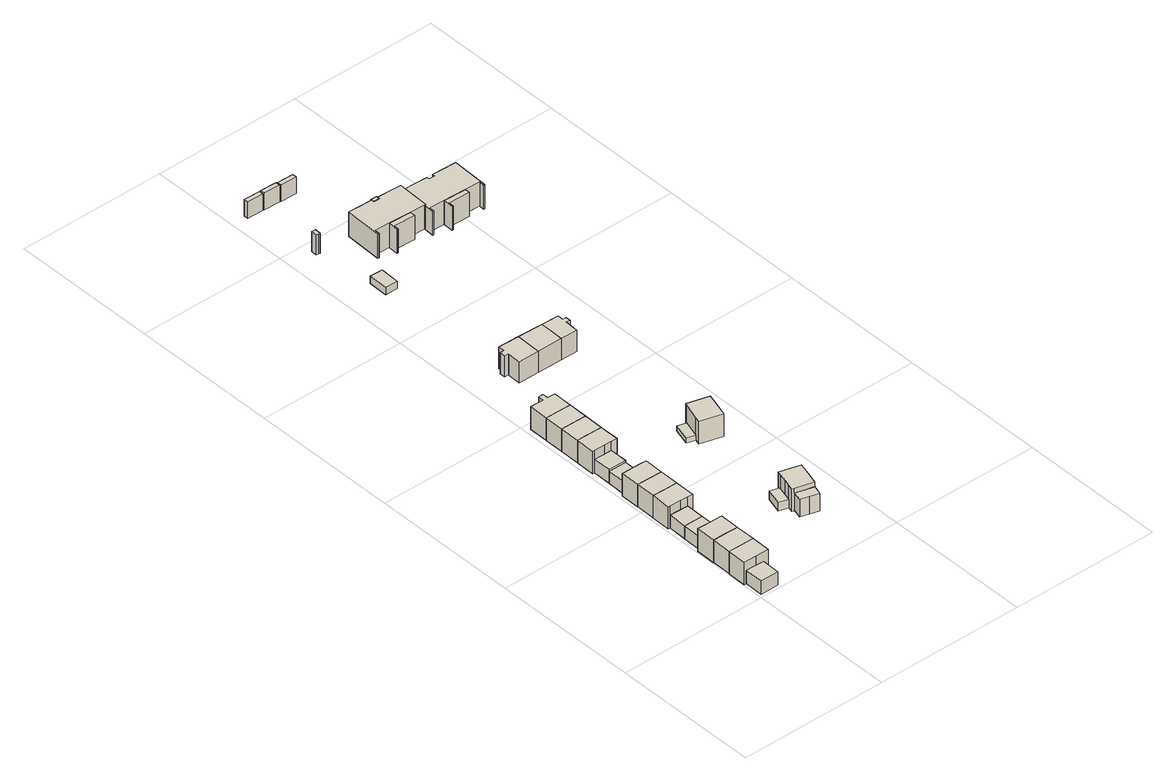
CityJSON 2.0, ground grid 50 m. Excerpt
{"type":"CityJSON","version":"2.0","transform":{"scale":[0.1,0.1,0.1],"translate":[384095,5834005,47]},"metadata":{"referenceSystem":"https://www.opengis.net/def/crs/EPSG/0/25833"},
"CityObjects":{
"building1":{"type":"Building","attributes":{"Gemeindeschluessel":"11000012","BezugspunktDach":"2200","function":"31001_2463","measuredHeight":5.47,"storeysAboveGround":1},"address":[{"country":"Germany","locality":"Berlin","thoroughfareNumber":"7 (1)","thoroughfareName":"Barthstraße"}],"geometry":[{"type":"Solid","lod":"1","boundaries":[[[[0,1,2,3,4]],[[5,6,7,8,9]],[[5,9,4,3]],[[6,5,3,2]],[[7,6,2,1]],[[8,7,1,0]],[[9,8,0,4]]]]}]},
"building2":{"type":"Building","attributes":{"Gemeindeschluessel":"11000012","BezugspunktDach":"2200","function":"31001_1010","measuredHeight":9.23,"storeysAboveGround":2},"address":[{"country":"Germany","locality":"Berlin","thoroughfareNumber":"7","thoroughfareName":"Barthstraße"}],"geometry":[{"type":"Solid","lod":"1","boundaries":[[[[10,11,12,13,14,15]],[[16,17,18,19,20,21]],[[16,21,15,14]],[[17,16,14,13]],[[18,17,13,12]],[[19,18,12,11]],[[20,19,11,10]],[[21,20,10,15]]]]}]},
"building3":{"type":"Building","attributes":{"Gemeindeschluessel":"11000012","BezugspunktDach":"2200","function":"31001_1010","measuredHeight":9.18,"storeysAboveGround":2},"address":[{"country":"Germany","locality":"Berlin","thoroughfareNumber":"9","thoroughfareName":"Barthstraße"}],"geometry":[{"type":"Solid","lod":"1","boundaries":[[[[12,22,23,24,14]],[[25,26,27,28,29]],[[25,29,14,24]],[[26,25,24,23]],[[27,26,23,22]],[[28,27,22,12]],[[29,28,12,14]]]]}]},
"building4":{"type":"Building","attributes":{"Gemeindeschluessel":"11000012","BezugspunktDach":"2200","function":"31001_1010","measuredHeight":9.22,"storeysAboveGround":2},"address":[{"country":"Germany","locality":"Berlin","thoroughfareNumber":"11","thoroughfareName":"Barthstraße"}],"geometry":[{"type":"Solid","lod":"1","boundaries":[[[[23,22,30,31,32,24]],[[33,34,35,36,37,38]],[[33,38,24,32]],[[34,33,32,31]],[[35,34,31,30]],[[36,35,30,22]],[[37,36,22,23]],[[38,37,23,24]]]]}]},
"building5":{"type":"Building","attributes":{"Gemeindeschluessel":"11000012","BezugspunktDach":"2200","function":"31001_2463","measuredHeight":5.65,"storeysAboveGround":1},"address":[{"country":"Germany","locality":"Berlin","thoroughfareNumber":"11 (1)","thoroughfareName":"Barthstraße"}],"geometry":[{"type":"Solid","lod":"1","boundaries":[[[[39,40,41,42,43]],[[44,45,46,47,48]],[[44,48,43,42]],[[45,44,42,41]],[[46,45,41,40]],[[47,46,40,39]],[[48,47,39,43]]]]}]},
"building6":{"type":"Building","attributes":{"Gemeindeschluessel":"11000012","BezugspunktDach":"2200","function":"31001_2463","measuredHeight":5.52,"storeysAboveGround":1},"address":[{"country":"Germany","locality":"Berlin","thoroughfareNumber":"13 (1)","thoroughfareName":"Barthstraße"}],"geometry":[{"type":"Solid","lod":"1","boundaries":[[[[40,49,50,51,42]],[[52,53,54,55,56]],[[52,56,42,51]],[[53,52,51,50]],[[54,53,50,49]],[[55,54,49,40]],[[56,55,40,42]]]]}]},
"building7":{"type":"Building","attributes":{"Gemeindeschluessel":"11000012","BezugspunktDach":"2200","function":"31001_1010","measuredHeight":9.29,"storeysAboveGround":2},"address":[{"country":"Germany","locality":"Berlin","thoroughfareNumber":"13","thoroughfareName":"Barthstraße"}],"geometry":[{"type":"Solid","lod":"1","boundaries":[[[[57,58,59,60,61,62,63,64]],[[65,66,67,68,69,70,71,72]],[[65,72,64,63]],[[66,65,63,62]],[[67,66,62,61]],[[68,67,61,60]],[[69,68,60,59]],[[70,69,59,58]],[[71,70,58,57]],[[72,71,57,64]]]]}]},
"building8":{"type":"Building","attributes":{"Gemeindeschluessel":"11000012","BezugspunktDach":"2200","function":"31001_1010","measuredHeight":9.22,"storeysAboveGround":2},"address":[{"country":"Germany","locality":"Berlin","thoroughfareNumber":"15","thoroughfareName":"Barthstraße"}],"geometry":[{"type":"Solid","lod":"1","boundaries":[[[[62,61,73,74,75,63]],[[76,77,78,79,80,81]],[[76,81,63,75]],[[77,76,75,74]],[[78,77,74,73]],[[79,78,73,61]],[[80,79,61,62]],[[81,80,62,63]]]]}]},
"building9":{"type":"Building","attributes":{"Gemeindeschluessel":"11000012","BezugspunktDach":"2200","function":"31001_1010","measuredHeight":9.26,"storeysAboveGround":2},"address":[{"country":"Germany","locality":"Berlin","thoroughfareNumber":"17","thoroughfareName":"Barthstraße"}],"geometry":[{"type":"Solid","lod":"1","boundaries":[[[[74,73,82,83,84,85,86,75]],[[87,88,89,90,91,92,93,94]],[[87,94,75,86]],[[88,87,86,85]],[[89,88,85,84]],[[90,89,84,83]],[[91,90,83,82]],[[92,91,82,73]],[[93,92,73,74]],[[94,93,74,75]]]]}]},
"building10":{"type":"Building","attributes":{"Gemeindeschluessel":"11000012","BezugspunktDach":"2200","function":"31001_2463","measuredHeight":4.31,"storeysAboveGround":1},"address":[{"country":"Germany","locality":"Berlin","thoroughfareNumber":"17 (1)","thoroughfareName":"Barthstraße"}],"geometry":[{"type":"Solid","lod":"1","boundaries":[[[[95,96,97,98]],[[99,100,101,102]],[[99,102,98,97]],[[100,99,97,96]],[[101,100,96,95]],[[102,101,95,98]]]]}]},
"building11":{"type":"Building","attributes":{"Gemeindeschluessel":"11000012","BezugspunktDach":"2200","function":"31001_2463","measuredHeight":5.52,"storeysAboveGround":1},"address":[{"country":"Germany","locality":"Berlin","thoroughfareNumber":"19 (1)","thoroughfareName":"Barthstraße"}],"geometry":[{"type":"Solid","lod":"1","boundaries":[[[[103,104,105,106,107]],[[108,109,110,111,112]],[[108,112,107,106]],[[109,108,106,105]],[[110,109,105,104]],[[111,110,104,103]],[[112,111,103,107]]]]}]},
"building12":{"type":"Building","attributes":{"Gemeindeschluessel":"11000012","BezugspunktDach":"2200","function":"31001_1010","measuredHeight":9.36,"storeysAboveGround":2},"address":[{"country":"Germany","locality":"Berlin","thoroughfareNumber":"19","thoroughfareName":"Barthstraße"}],"geometry":[{"type":"Solid","lod":"1","boundaries":[[[[113,114,115,116,117,118,119,120]],[[121,122,123,124,125,126,127,128]],[[121,128,120,119]],[[122,121,119,118]],[[123,122,118,117]],[[124,123,117,116]],[[125,124,116,115]],[[126,125,115,114]],[[127,126,114,113]],[[128,127,113,120]]]]}]},
"building13":{"type":"Building","attributes":{"Gemeindeschluessel":"11000012","BezugspunktDach":"2200","function":"31001_1010","measuredHeight":9.32,"storeysAboveGround":2},"address":[{"country":"Germany","locality":"Berlin","thoroughfareNumber":"21","thoroughfareName":"Barthstraße"}],"geometry":[{"type":"Solid","lod":"1","boundaries":[[[[129,118,117,130,131,132,133,119]],[[134,135,136,137,123,122,138,121]],[[134,121,119,133]],[[135,134,133,132]],[[136,135,132,131]],[[137,136,131,130]],[[123,137,130,117]],[[122,123,117,118]],[[138,122,118,129]],[[121,138,129,119]]]]}]},
"building14":{"type":"Building","attributes":{"Gemeindeschluessel":"11000012","BezugspunktDach":"2200","function":"31001_1010","measuredHeight":9.34,"storeysAboveGround":2},"address":[{"country":"Germany","locality":"Berlin","thoroughfareNumber":"23","thoroughfareName":"Barthstraße"}],"geometry":[{"type":"Solid","lod":"1","boundaries":[[[[131,130,139,140,141,133]],[[142,143,144,137,136,134]],[[142,134,133,141]],[[143,142,141,140]],[[144,143,140,139]],[[137,144,139,130]],[[136,137,130,131]],[[134,136,131,133]]]]}]},
"building15":{"type":"Building","attributes":{"Gemeindeschluessel":"11000012","BezugspunktDach":"2200","function":"31001_1010","measuredHeight":9.35,"storeysAboveGround":2},"address":[{"country":"Germany","locality":"Berlin","thoroughfareNumber":"25","thoroughfareName":"Barthstraße"}],"geometry":[{"type":"Solid","lod":"1","boundaries":[[[[140,139,145,146,147,148,149,150,151,141]],[[152,153,154,155,156,157,158,144,143,142]],[[152,142,141,151]],[[153,152,151,150]],[[154,153,150,149]],[[155,154,149,148]],[[156,155,148,147]],[[157,156,147,146]],[[158,157,146,145]],[[144,158,145,139]],[[143,144,139,140]],[[142,143,140,141]]]]}]},
"building16":{"type":"Building","attributes":{"Gemeindeschluessel":"11000012","BezugspunktDach":"2200","function":"31001_2463","measuredHeight":3.78,"storeysAboveGround":1},"address":[{"country":"Germany","locality":"Berlin","thoroughfareNumber":"12 (1)","thoroughfareName":"Barthstraße"}],"geometry":[{"type":"Solid","lod":"1","boundaries":[[[[159,160,161,162]],[[163,164,165,166]],[[163,166,162,161]],[[164,163,161,160]],[[165,164,160,159]],[[166,165,159,162]]]]}]},
"building17":{"type":"Building","attributes":{"Gemeindeschluessel":"11000012","function":"31001_1010"},"address":[{"country":"Germany","locality":"Berlin","thoroughfareNumber":"12","thoroughfareName":"Barthstraße"}],"children":["building17-1","building17-2"]},
"building17-1":{"type":"BuildingPart","attributes":{"BezugspunktDach":"2200","measuredHeight":9.22,"storeysAboveGround":2},"parents":["building17"],"geometry":[{"type":"Solid","lod":"1","boundaries":[[[[167,168,169,170,171,172,173,174,175]],[[176,177,178,179,180,181,182,183,184]],[[176,184,175,174]],[[177,176,174,173]],[[178,177,173,172]],[[179,178,172,171]],[[180,179,171,170]],[[181,180,170,169]],[[182,181,169,168]],[[183,182,168,167],[185,186,187,188,189,190]],[[184,183,167,175]],[[189,188,187,190]],[[187,186,185,190]]]]}]},
"building17-2":{"type":"BuildingPart","attributes":{"BezugspunktDach":"2200","measuredHeight":6.87,"storeysAboveGround":2},"parents":["building17"],"geometry":[{"type":"MultiSurface","lod":"1","boundaries":[[[191,192,185,190,189,193]],[[188,187,186,194,195,196]],[[188,196,193,189]],[[194,186,185,192]],[[195,194,192,191]],[[196,195,191,193]],[[187,188,197,189,190]],[[186,187,190,185,198]]]}]},
"building18":{"type":"Building","attributes":{"Gemeindeschluessel":"11000012","BezugspunktDach":"2200","function":"31001_1010","measuredHeight":8.75,"storeysAboveGround":2},"address":[{"country":"Germany","locality":"Berlin","thoroughfareNumber":"26","thoroughfareName":"Barthstraße"}],"geometry":[{"type":"Solid","lod":"1","boundaries":[[[[199,200,201,202,203,204,205,206,207,208]],[[209,210,211,212,213,214,215,216,217,218]],[[209,218,208,207]],[[210,209,207,206]],[[211,210,206,205]],[[212,211,205,204]],[[213,212,204,203]],[[214,213,203,202]],[[215,214,202,201]],[[216,215,201,200]],[[217,216,200,199]],[[218,217,199,208]]]]}]},
"building19":{"type":"Building","attributes":{"Gemeindeschluessel":"11000012","BezugspunktDach":"2200","function":"31001_2463","measuredHeight":1.84,"storeysAboveGround":1},"address":[{"country":"Germany","locality":"Berlin","thoroughfareNumber":"14 (1)","thoroughfareName":"Barthstraße"}],"geometry":[{"type":"Solid","lod":"1","boundaries":[[[[219,220,221,222]],[[223,224,225,226]],[[223,226,222,221]],[[224,223,221,220]],[[225,224,220,219]],[[226,225,219,222]]]]}]},
"building20":{"type":"Building","attributes":{"Gemeindeschluessel":"11000012","BezugspunktDach":"2200","function":"31001_1010","measuredHeight":8.89,"storeysAboveGround":2},"address":[{"country":"Germany","locality":"Berlin","thoroughfareNumber":"14","thoroughfareName":"Barthstraße"}],"geometry":[{"type":"Solid","lod":"1","boundaries":[[[[227,228,229,230,231,232,233]],[[234,235,236,237,238,239,240]],[[234,240,233,232]],[[235,234,232,231]],[[236,235,231,230]],[[237,236,230,229]],[[238,237,229,228]],[[239,238,228,227]],[[240,239,227,233]]]]}]},
"building21":{"type":"Building","attributes":{"Gemeindeschluessel":"11000012","BezugspunktDach":"2200","function":"31001_1010","measuredHeight":8.73,"storeysAboveGround":2},"address":[{"country":"Germany","locality":"Berlin","thoroughfareNumber":"24","thoroughfareName":"Barthstraße"}],"geometry":[{"type":"Solid","lod":"1","boundaries":[[[[241,242,243,204,202]],[[212,244,245,246,214]],[[212,214,202,204]],[[244,212,204,243]],[[245,244,243,242]],[[246,245,242,241]],[[214,246,241,202]]]]}]},
"building22":{"type":"Building","attributes":{"Gemeindeschluessel":"11000012","BezugspunktDach":"2200","function":"31001_2463","measuredHeight":2.63,"storeysAboveGround":1},"address":[{"country":"Germany","locality":"Berlin","thoroughfareNumber":"1 (1)","thoroughfareName":"Am Poloplatz"}],"geometry":[{"type":"Solid","lod":"1","boundaries":[[[[247,248,249,250]],[[251,252,253,254]],[[251,254,250,249]],[[252,251,249,248]],[[253,252,248,247]],[[254,253,247,250]]]]}]},
"building23":{"type":"Building","attributes":{"Gemeindeschluessel":"11000012","BezugspunktDach":"2200","function":"51009_1610","measuredHeight":7.16,"storeysAboveGround":0},"address":[{"country":"Germany","locality":"Berlin"}],"geometry":[{"type":"Solid","lod":"1","boundaries":[[[[255,256,257,258,259,260]],[[261,262,263,264,265,266]],[[261,266,260,259]],[[262,261,259,258]],[[263,262,258,257]],[[264,263,257,256]],[[265,264,256,255]],[[266,265,255,260]]]]}]},
"building24":{"type":"Building","attributes":{"Gemeindeschluessel":"11000012","BezugspunktDach":"2200","function":"31001_1010","measuredHeight":8.74,"storeysAboveGround":2},"address":[{"country":"Germany","locality":"Berlin","thoroughfareNumber":"22","thoroughfareName":"Barthstraße"}],"geometry":[{"type":"Solid","lod":"1","boundaries":[[[[267,268,269,270,271,272,273,243,242,241]],[[245,244,274,275,276,277,278,279,280,246]],[[245,246,241,242]],[[244,245,242,243]],[[274,244,243,273]],[[275,274,273,272]],[[276,275,272,271]],[[277,276,271,270]],[[278,277,270,269]],[[279,278,269,268]],[[280,279,268,267]],[[246,280,267,241]]]]}]},
"building25":{"type":"Building","attributes":{"Gemeindeschluessel":"11000012","BezugspunktDach":"2200","function":"51009_1610","measuredHeight":5.83,"storeysAboveGround":0},"address":[{"country":"Germany","locality":"Berlin"}],"geometry":[{"type":"Solid","lod":"1","boundaries":[[[[281,282,283,284]],[[285,286,287,288]],[[285,288,284,283]],[[286,285,283,282]],[[287,286,282,281]],[[288,287,281,284]]]]}]},
"building26":{"type":"Building","attributes":{"Gemeindeschluessel":"11000012","BezugspunktDach":"2200","function":"51009_1610","measuredHeight":5.88,"storeysAboveGround":0},"address":[{"country":"Germany","locality":"Berlin"}],"geometry":[{"type":"Solid","lod":"1","boundaries":[[[[289,290,291,292]],[[293,294,295,296]],[[293,296,292,291]],[[294,293,291,290]],[[295,294,290,289]],[[296,295,289,292]]]]}]},
"building27":{"type":"Building","attributes":{"Gemeindeschluessel":"11000012","BezugspunktDach":"2200","function":"51009_1610","measuredHeight":5.85,"storeysAboveGround":0},"address":[{"country":"Germany","locality":"Berlin"}],"geometry":[{"type":"Solid","lod":"1","boundaries":[[[[297,298,299,300]],[[301,302,303,304]],[[301,304,300,299]],[[302,301,299,298]],[[303,302,298,297]],[[304,303,297,300]]]]}]},
"building28":{"type":"Building","attributes":{"Gemeindeschluessel":"11000012","BezugspunktDach":"2200","function":"51009_1610","measuredHeight":7.17,"storeysAboveGround":0},"address":[{"country":"Germany","locality":"Berlin"}],"geometry":[{"type":"Solid","lod":"1","boundaries":[[[[305,306,307,308,309,310]],[[311,312,313,314,315,316]],[[311,316,310,309]],[[312,311,309,308]],[[313,312,308,307]],[[314,313,307,306]],[[315,314,306,305]],[[316,315,305,310]]]]}]},
"building29":{"type":"Building","attributes":{"Gemeindeschluessel":"11000012","function":"31001_1010"},"address":[{"country":"Germany","locality":"Berlin","thoroughfareNumber":"5, 7","thoroughfareName":"Am Poloplatz"}],"children":["building29-1","building29-2","building29-3","building29-4"]},
"building29-1":{"type":"BuildingPart","attributes":{"BezugspunktDach":"2200","measuredHeight":8.54,"storeysAboveGround":2},"parents":["building29"],"geometry":[{"type":"MultiSurface","lod":"1","boundaries":[[[317,318,319,320,321,322,323,324,325,326,327,328,329,330]],[[331,332,333,334,335,336,337,338,339,340,341,342,343,344]],[[331,344,330,329]],[[332,331,329,328]],[[333,332,328,327]],[[334,333,327,326]],[[335,334,326,325]],[[336,335,325,324]],[[337,336,324,323]],[[338,345,346,337,323,322]],[[339,347,345,322,321]],[[340,339,321,320]],[[342,341,319,318]],[[343,342,318,317]],[[344,343,317,330]],[[337,346,345,338]],[[338,345,347,339]],[[341,340,320,319]]]}]},
"building29-2":{"type":"BuildingPart","attributes":{"BezugspunktDach":"2200","measuredHeight":8.49,"storeysAboveGround":2},"parents":["building29"],"geometry":[{"type":"MultiSurface","lod":"1","boundaries":[[[348,349,350,351,352,353,354,355,356,357,346,345,347,358]],[[339,338,337,359,360,361,362,363,364,365,366,367,368,369]],[[339,369,358,347]],[[359,337,346,357]],[[360,359,357,356]],[[361,360,356,355]],[[362,361,355,354]],[[363,362,354,353]],[[364,363,353,352]],[[365,364,352,351]],[[366,365,351,350]],[[367,370,371,372,373,374,366,350,349]],[[368,367,349,348]],[[369,368,348,358]],[[338,339,347,345]],[[337,338,345,346]],[[374,373,372,371,370]]]}]},
"building29-3":{"type":"BuildingPart","attributes":{"BezugspunktDach":"2200","measuredHeight":8.49,"storeysAboveGround":2},"parents":["building29"],"geometry":[{"type":"Solid","lod":"1","boundaries":[[[[375,376,377,373,372,378]],[[371,374,379,380,381,382]],[[371,382,378,372]],[[379,374,373,377]],[[380,379,377,376]],[[381,380,376,375]],[[382,381,375,378]],[[374,371,372,373]]]]}]},
"building29-4":{"type":"BuildingPart","attributes":{"BezugspunktDach":"2200","measuredHeight":8.54,"storeysAboveGround":2},"parents":["building29"],"geometry":[{"type":"Solid","lod":"1","boundaries":[[[[383,384,385,320,319,386]],[[341,340,387,388,389,390]],[[341,390,386,319]],[[387,340,320,385]],[[388,387,385,384]],[[389,388,384,383]],[[390,389,383,386]],[[340,341,319,320]]]]}]}
},
"vertices":[
[72,10,52],[73,71,52],[42,72,52],[11,73,52],[10,10,52],[11,73,5],[42,72,5],[73,71,5],[72,10,5],[10,10,5],
[48,72,84],[91,71,84],[92,136,84],[48,136,84],[5,137,84],[4,73,84],[5,137,4],[48,136,4],[92,136,4],[91,71,4],[48,72,4],[4,73,4],
[92,201,84],[49,202,84],[6,202,84],[6,202,5],[49,202,5],[92,201,5],[92,136,5],[5,137,5],
[93,268,84],[50,268,84],[7,269,84],[7,269,4],[50,268,4],[93,268,4],[92,201,4],[49,202,4],[6,202,4],
[76,268,54],[76,330,54],[45,330,54],[13,330,54],[12,269,54],[13,330,7],[45,330,7],[76,330,7],[76,268,7],[12,269,7],
[77,390,54],[45,391,54],[14,392,54],[14,392,8],[45,391,8],[77,390,8],[76,330,8],[13,330,8],
[14,392,86],[51,391,86],[77,390,86],[95,390,86],[95,457,86],[52,457,86],[9,458,86],[8,393,86],[9,458,7],[52,457,7],[95,457,7],[95,390,7],[77,390,7],[51,391,7],[14,392,7],[8,393,7],
[96,521,86],[53,522,86],[10,523,86],[10,523,8],[53,522,8],[96,521,8],[95,457,8],[52,457,8],[9,458,8],
[97,586,86],[78,586,86],[54,587,86],[17,587,86],[10,587,86],[10,587,7],[17,587,7],[54,587,7],[78,586,7],[97,586,7],[96,521,7],[53,522,7],[10,523,7],
[78,586,52],[78,650,52],[18,650,52],[17,587,52],[18,650,9],[78,650,9],[78,586,9],[17,587,9],
[78,650,58],[79,710,58],[49,710,58],[18,711,58],[18,650,58],[18,711,10],[49,710,10],[79,710,10],[78,650,10],[18,650,10],
[18,711,89],[55,710,89],[79,710,89],[99,709,89],[99,775,89],[56,776,89],[13,776,89],[12,711,89],[13,776,9],[56,776,9],[99,775,9],[99,709,9],[79,710,9],[55,710,9],[18,711,9],[12,711,9],
[51,776,89],[100,841,89],[57,842,89],[52,842,89],[14,842,89],[14,842,9],[52,842,9],[57,842,9],[100,841,9],[51,776,9],
[101,906,89],[58,907,89],[14,907,89],[14,907,9],[58,907,9],[101,906,9],
[102,971,89],[76,972,89],[76,991,89],[60,991,89],[59,972,89],[58,972,89],[15,973,89],[15,973,9],[58,972,9],[59,972,9],[60,991,9],[76,991,9],[76,972,9],[102,971,9],
[320,245,35],[336,300,35],[305,309,35],[289,254,35],[305,309,5],[336,300,5],[320,245,5],[289,254,5],
[322,224,86],[382,207,86],[394,247,86],[405,288,86],[337,307,86],[333,292,86],[326,266,86],[320,245,86],[315,226,86],[320,245,6],[326,266,6],[333,292,6],[337,307,6],[405,288,6],[394,247,6],[382,207,6],[322,224,6],[315,226,6],[382,207,70],[382,207,9],[352,215,9],[322,224,9],[322,224,70],[352,215,70],
[343,183,70],[373,175,70],[313,192,70],[373,175,9],[343,183,9],[313,192,9],[322,224,64],[382,207,36],
[124,1189,88],[124,1186,88],[123,1143,88],[193,1142,88],[194,1185,88],[195,1227,88],[124,1229,88],[124,1208,88],[111,1208,88],[111,1189,88],[111,1208,13],[124,1208,13],[124,1229,13],[195,1227,13],[194,1185,13],[193,1142,13],[123,1143,13],[124,1186,13],[124,1189,13],[111,1189,13],
[324,635,26],[341,693,26],[312,701,26],[296,644,26],[312,701,8],[341,693,8],[324,635,8],[296,644,8],
[392,595,89],[404,637,89],[416,679,89],[343,699,89],[341,693,89],[324,635,89],[319,617,89],[324,635,9],[341,693,9],[343,699,9],[416,679,9],[404,637,9],[392,595,9],[319,617,9],
[278,1142,88],[279,1183,88],[280,1225,88],[280,1225,13],[279,1183,13],[278,1142,13],
[141,1670,47],[143,1735,47],[101,1736,47],[99,1671,47],[101,1736,21],[143,1735,21],[141,1670,21],[99,1671,21],
[77,1924,96],[82,1924,96],[83,1944,96],[78,1944,96],[70,1945,96],[69,1925,96],[70,1945,25],[78,1944,25],[83,1944,25],[82,1924,25],[77,1924,25],[69,1925,25],
[334,1142,88],[336,1182,88],[336,1188,88],[349,1186,88],[349,1203,88],[337,1204,88],[338,1223,88],[338,1223,13],[337,1204,13],[349,1203,13],[349,1186,13],[336,1188,13],[336,1182,13],[334,1142,13],
[85,2165,88],[86,2180,88],[31,2182,88],[31,2167,88],[31,2182,30],[86,2180,30],[85,2165,30],[31,2167,30],
[145,2163,89],[145,2178,89],[91,2180,89],[90,2165,89],[91,2180,30],[145,2178,30],[145,2163,30],[90,2165,30],
[204,2160,88],[204,2175,88],[150,2177,88],[150,2162,88],[150,2177,30],[204,2175,30],[204,2160,30],[150,2162,30],
[304,1928,97],[305,1936,97],[305,1940,97],[284,1941,97],[284,1937,97],[284,1928,97],[284,1937,26],[284,1941,26],[305,1940,26],[305,1936,26],[304,1928,26],[284,1928,26],
[201,1813,98],[202,1831,98],[252,1829,98],[328,1826,98],[380,1824,98],[383,1824,98],[386,1915,98],[387,1933,98],[305,1936,98],[304,1928,98],[284,1928,98],[284,1937,98],[202,1940,98],[197,1813,98],[202,1940,12],[284,1937,12],[284,1928,12],[304,1928,12],[305,1936,12],[387,1933,12],[386,1915,12],[383,1824,12],[380,1824,12],[328,1826,12],[252,1829,12],[202,1831,12],[201,1813,12],[197,1813,12],[383,1824,97],[386,1915,97],[380,1824,97],
[382,1789,97],[382,1806,97],[560,1800,97],[559,1782,97],[563,1782,97],[568,1908,97],[486,1911,97],[486,1903,97],[465,1904,97],[465,1912,97],[378,1789,97],[465,1912,12],[465,1904,12],[486,1903,12],[486,1911,12],[568,1908,12],[563,1782,12],[559,1782,12],[560,1800,12],[382,1806,12],[382,1789,12],[378,1789,12],[502,1802,12],[433,1804,12],[433,1804,97],[509,1802,97],[509,1802,12],
[435,1769,97],[436,1787,97],[508,1784,97],[432,1770,97],[508,1784,12],[436,1787,12],[435,1769,12],[432,1770,12],
[254,1794,98],[255,1811,98],[328,1808,98],[251,1794,98],[328,1808,12],[255,1811,12],[254,1794,12],[251,1794,12]
]}
